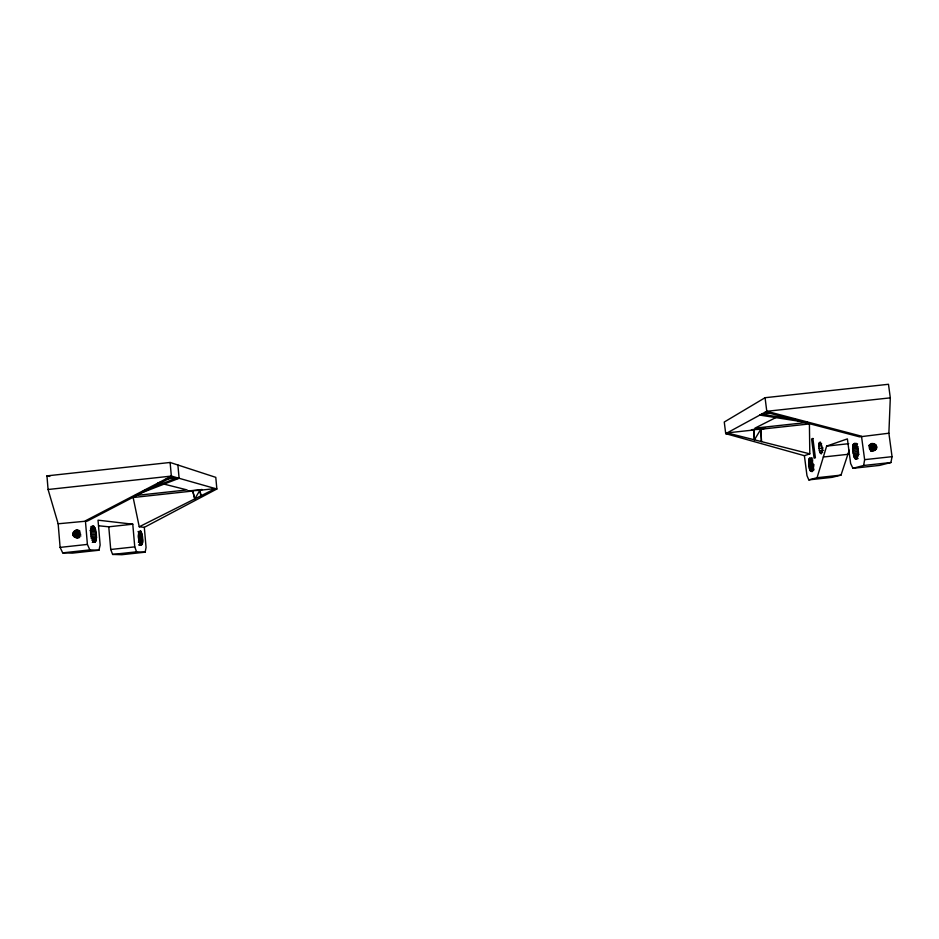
<?xml version="1.0" encoding="UTF-8"?>
<svg xmlns="http://www.w3.org/2000/svg" width="939" height="939" viewBox="0 0 939 939"><rect width="100%" height="100%" fill="white"/><g stroke="black" fill="none" stroke-linecap="round" stroke-linejoin="round"><path stroke-width="1.41" d="M96.529 537.343L95.238 528.551L93.783 526.227L92.574 526.11C89.909 530.723 90.883 537.683 93.923 541.967L95.555 541.603L96.529 537.343L90.872 537.953M808.667 462.81L809.441 458.244C813.538 459.253 813.397 467.88 812.082 471.636C808.714 471.707 809.125 465.38 808.667 462.81L812.364 462.411M72.784 534.373C80.437 519.396 82.878 547.437 72.784 534.373L77.702 534.737L79.111 537.214L74.064 536.826L79.029 537.155M852.612 448.959L853.281 444.311L854.842 443.325C858.293 447.269 858.833 454.077 856.896 458.866L855.687 459.206L854.232 457.387L852.612 448.959L858.293 448.349M804.394 455.697L806.977 475.627L808.796 479.876L817.059 477.716L826.649 446.095L847.389 438.889L850.64 463.526L852.929 468.303L879.467 465.415L890.947 462.516L892.05 456.671L888.881 433.219L890.313 397.854L888.482 384.286L765.062 397.713L724.262 422.034L725.718 433.654L804.394 455.697L809.794 453.854L809.418 423.947L760.977 429.217L761.47 441.612L760.813 429.252L765.672 428.172L751.446 429.745L760.813 429.252L754.44 439.828L753.606 430.015L727.091 432.902L809.794 453.854M77.702 534.737L78.277 532.683L79.968 531.204L74.744 530.77M157.588 483.162L160.24 484.43L160.358 482.047M818.655 446.154L819.137 442.598L820.428 442.128L822.188 447.304L822.247 451.741L821.285 453.901L819.864 452.539L818.655 446.154L821.519 445.837M142.716 541.85L142.305 535.23L140.533 530.864C136.648 532.742 138.679 541.298 140.827 544.726L142.082 544.397L142.716 541.85L138.397 542.319M160.24 484.43L160.416 482.012M869.385 446.154C867.824 453.384 880.312 450.767 875.711 444.828C869.174 440.755 869.984 446.671 870.559 450.544L876.251 448.865M852.929 468.303L863.645 465.486L864.631 459.652L861.497 436.201L766.787 411.294L725.718 433.654L728.605 433.337M145.169 552.179L146.061 547.46L144.313 527.342L216.862 489.008L215.782 477.352L170.123 462.469L46.95 475.873L48.077 489.501L58.159 523.786L60.108 547.39L62.69 552.86L72.385 553.13L98.924 550.242L100.144 545.078L98.02 520.171L132.775 524.197L134.758 546.874L136.554 551.827L145.169 552.179L121.812 554.714L112.61 554.433L110.72 549.491L108.771 526.802L98.771 525.793M808.796 479.876L832.154 477.341L841.004 475.111L849.22 450.239M194.784 498.891L199.901 490.287L202.167 489.512L187.929 491.027L199.901 490.287L200.864 495.839L200.03 490.24L215.336 488.573L139.242 526.779L133.15 497.517L192.671 491.038L194.784 498.891L192.812 491.038M776.389 417.303L754.956 428.149L807.434 422.433M143.256 491.015L177.342 477.787L166.18 479.007M136.73 494.724L179.103 478.28L177.894 465.005M869.608 444.652L873.176 443.537M869.15 445.145L873.892 443.666M868.681 445.755L875.183 444.323M869.925 446.6L875.711 444.828M870.406 447.164L876.134 445.415M870.735 447.797L876.427 446.072M870.923 448.49L876.592 446.776M870.958 449.182L876.615 447.492M870.829 449.887L876.498 448.196M870.77 451.33L875.864 449.464M871.815 451.342L874.784 450.38M809.524 468.725L813.526 468.138M809.359 468.115L813.561 467.634M48.077 489.501L171.344 476.085L216.862 489.008M890.313 397.854L766.787 411.294L765.062 397.713M170.076 476.859L172.952 476.543L87.433 521.039L58.159 523.786M768.219 411.763L765.332 412.08L859.584 436.858L888.881 433.219M771.201 413.172L761.376 414.24L797.117 419.839M176.297 478.585L179.103 478.28M762.597 414.792L759.792 415.097L807.505 422.573M134.7 495.616L187.084 489.923L163.539 483.984M818.773 444.088L821.625 443.771M826.649 446.095L848.75 443.689M90.942 526.533L93.783 526.227M853.645 443.724L856.485 443.408M91.447 527.037L94.287 526.732M853.281 444.311L857.542 443.842M818.831 448.478L823.116 448.009M90.531 527.976L94.78 527.518M852.976 445.168L857.248 444.699M108.771 526.802L132.775 524.197M91.001 529.009L95.238 528.551M852.765 446.26L857.025 445.79M819.254 450.72L823.55 450.251M90.003 530.406L95.649 529.796M852.647 447.539L858.316 446.917M77.632 533.199L80.461 532.894M90.344 531.814L96.001 531.204M819.864 452.539L822.728 452.222M77.902 534.714L80.731 534.408M90.614 533.329L96.271 532.718M852.682 450.474L858.352 449.863M78.09 536.286L80.907 535.969M90.801 534.901L96.447 534.291M852.835 452.023L858.516 451.401M90.883 536.462L96.541 535.84M809.441 458.244L812.141 457.95M853.082 453.537L858.762 452.927M823.303 457.011L847.847 454.335M138.045 531.615L140.932 531.298M809.16 458.748L811.859 458.455M138.444 532.307L141.32 531.99M808.925 459.488L811.625 459.194M853.41 454.981L859.079 454.359M138.808 533.211L141.683 532.894M808.761 460.439L812.81 459.993M853.797 456.272L858.058 455.814M92.175 539.174L96.412 538.716M139.148 534.303L142.024 533.986M808.679 461.565L812.728 461.119M854.232 457.387L857.084 457.082M91.963 540.371L96.212 539.913M138.491 535.641L142.305 535.23M93.09 541.193L95.919 540.887M854.713 458.267L857.553 457.962M855.206 458.889L858.046 458.572M92.715 541.909L95.555 541.603M138.326 537.014L142.528 536.556M808.737 464.136L812.798 463.702M92.28 542.343L95.121 542.038M138.549 538.387L142.693 537.941M808.878 465.498L814.219 464.922M864.631 459.652L892.05 456.671M60.108 547.39L87.397 544.42L89.851 549.902L98.924 550.242M139.089 539.714L142.775 539.315M809.089 466.847L813.831 466.331M138.467 541.099L142.787 540.641M809.676 469.265L813.726 468.819M810.04 470.251L814.09 469.805M139.688 543.212L142.575 542.906M810.416 471.038L813.127 470.744M139.477 544.08L142.352 543.763M863.645 465.486L890.947 462.516M62.69 552.86L89.851 549.902M139.195 544.714L142.082 544.397M138.866 545.101L141.754 544.784M110.72 549.491L134.758 546.874M817.059 477.716L841.004 475.111M112.61 554.433L136.554 551.827M77.808 533.739L72.796 533.657L77.737 534.068M79.252 531.65L73.629 531.685M75.308 537.495L77.82 537.66M74.651 537.225L79.662 537.566M73.559 536.322L78.5 536.674M73.172 535.735L78.101 536.087M72.913 535.077L77.82 535.43M72.937 532.953L77.937 533.34M73.23 532.284L78.277 532.683M74.146 531.169L79.31 531.591M75.413 530.488L79.439 530.547M139.242 526.779L144.313 527.342M46.95 475.873L49.779 476.449M871.11 448.466L871.275 450.016M170.123 462.469L171.344 476.085L85.414 520.816L87.397 544.42M753.724 430.027L754.44 439.828M812.881 438.49L811.601 438.983L814.09 458.185L815.381 457.763L812.881 438.49"/></g></svg>
